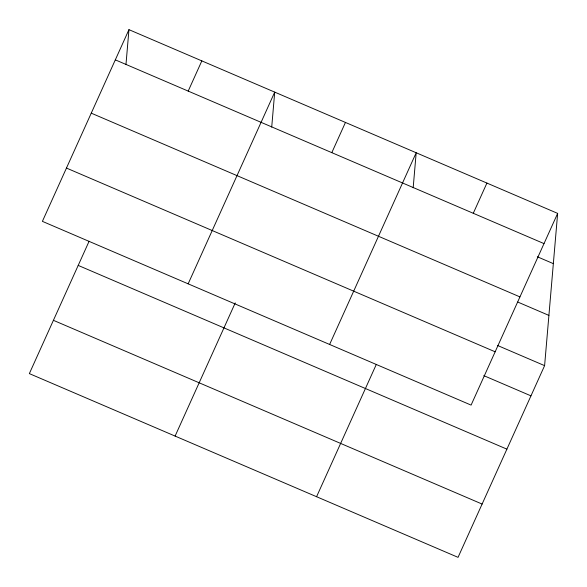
<?xml version="1.0" encoding="UTF-8"?>
<svg xmlns="http://www.w3.org/2000/svg" width="587" height="587" viewBox="0 0 587 587"><rect width="100%" height="100%" fill="white"/><g stroke="black" fill="none" stroke-linecap="round" stroke-linejoin="round"><path stroke-width="0.88" d="M125.963 64.643L128.957 29.651L557.65 213.389L544.604 365.642L458.043 557.349L29.35 373.611L89.107 241.257M271.715 127.115L274.716 92.122L188.156 283.829M413.182 187.745L416.183 152.759L329.623 344.466M128.957 29.651L42.396 221.358L471.09 405.103L557.65 213.389M188.192 91.095L201.84 60.887M175.102 436.082L235.24 302.899M331.809 152.649L345.45 122.441M316.576 496.719L376.333 364.366M473.276 213.286L486.917 183.071M115.316 59.859L544.01 243.605M537.347 256.776L553.343 263.636M91.256 113.159L519.943 296.897M517.749 302.041L548.904 315.395M497.446 345.427L544.604 365.642M66.463 168.065L495.157 351.804M483.805 375.643L530.956 395.851M78.203 265.405L506.897 449.15M53.41 320.319L482.103 504.057"/></g></svg>
